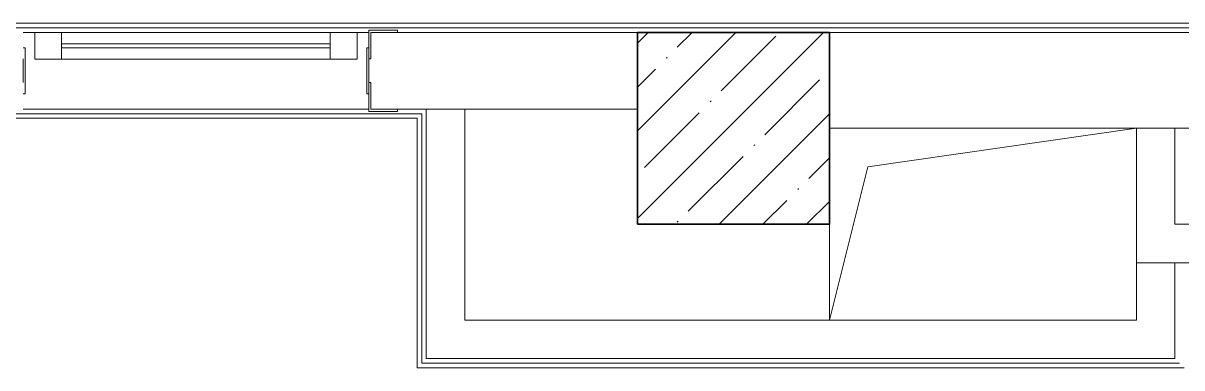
# Model space of a CAD drawing. Header units: millimetres. Extents: x 5993 to 95364, y 94667 to 143522.
# Drawn here: x 45792 to 46037.6, y 114522.3 to 114595.4 of the extents above; entities that cross this region are included whole.
import ezdxf

# ---------------------------------------------------------------- set-up
doc = ezdxf.new("R2010")
doc.units = ezdxf.units.MM
for name, color, linetype, lineweight in [('0-2', 7, 'Continuous', 9), ('Каркас_Импост', 7, 'Continuous', 13), ('Каркас_Импост-1', 7, 'Continuous', 9), ('Несущие колонны', 7, 'Continuous', 9), ('Несущие колонны-1', 7, 'Continuous', 35), ('Обобщенные модели', 7, 'Continuous', 9), ('Остекление-1', 7, 'Continuous', 9), ('Стены', 7, 'Continuous', 9), ('Стены-1', 7, 'Continuous', 13)]:
    doc.layers.add(name, color=color, linetype=linetype, lineweight=lineweight)

# ---------------------------------------------------------------- blocks, each defined once
blk = doc.blocks.new('BSC_Колонна _Прямоугольная - 500х500-V66-АИ2_01_План напольных покрытий и плинтусов 1го этажа _Часть 2_')
at = {"layer": 'Несущие колонны'}
h = blk.add_hatch(dxfattribs=at)
h.set_pattern_fill('FP_76', color=256, style=0, pattern_type=2)
h.set_pattern_definition([(45, (-52950, -7650), (-114.04925, 114.04925), []), (45, (-52835.95, -7650), (-114.04925, 114.04925), [201.613, -40.323, 3.353, -36.97])])
h.paths.add_polyline_path([(-250, -250), (250, -250), (250, 250), (-250, 250)], flags=0)
at = {"layer": 'Несущие колонны-1'}
for p, q in [((250, 250), (-250, 250)), ((-250, 250), (-250, -250)), ((250, -250), (250, 250)), ((-250, -250), (250, -250))]:
    blk.add_line(p, q, dxfattribs=at)
blk = doc.blocks.new('120_Окно_СКБ_1Ст - 120_Окно_СКБ_1Ст_классы 900x800_E30-27915984-АИ2_01_План напольных покрытий и плинтусов 1го этажа _Часть 2_')
at = {"layer": 'Каркас_Импост'}
for p, q in [((-420, 30), (-420, 100)), ((-420, 100), (-350, 100)), ((-350, 100), (-350, 30)), ((350, 30), (350, 100)), ((350, 100), (420, 100)), ((420, 100), (420, 30)), ((-350, 30), (-420, 30)), ((420, 30), (350, 30))]:
    blk.add_line(p, q, dxfattribs=at)
at = {"layer": 'Каркас_Импост-1'}
for p, q in [((420, 100), (-420, 100)), ((-420, 30), (420, 30))]:
    blk.add_line(p, q, dxfattribs=at)
at = {"layer": 'Остекление-1'}
for p, q in [((350, 70), (-350, 70)), ((350, 60), (-350, 60))]:
    blk.add_line(p, q, dxfattribs=at)
blk = doc.blocks.new('154_Стойка_СКБ_Уголок - СМ-2530_200-28213945-АИ2_01_План напольных покрытий и плинтусов 1го этажа _Часть 2_')
at = {"layer": 'Обобщенные модели'}
for p, q in [((125, 156), (125, 81)), ((200, 156), (125, 156)), ((200, 150), (200, 156)), ((131, 81), (131, 150)), ((131, 150), (200, 150)), ((125, 81), (131, 81)), ((131, 19), (125, 19)), ((125, 19), (125, -56)), ((131, -50), (131, 19)), ((125, -56), (200, -56)), ((200, -50), (131, -50)), ((200, -56), (200, -50))]:
    blk.add_line(p, q, dxfattribs=at)
blk = doc.blocks.new('Стойка_Влож_Полоса боковая - Полоса-28213942-АИ2_01_План напольных покрытий и плинтусов 1го этажа _Часть 2_')
at = {"layer": 'Обобщенные модели'}
for p, q in [((-5, 60), (0, 60)), ((-5, -60), (-5, 60)), ((0, 31), (0, -31)), ((0, -60), (-5, -60))]:
    blk.add_line(p, q, dxfattribs=at)
blk = doc.blocks.new('AR_Отверстие прямоугольное _в плите_ - AR_Отверстие прямоугольное _в плите_-30553057-АИ2_01_План напольных покрытий и плинтусов 1го этажа _Часть 2_')
at = {"layer": 'Обобщенные модели'}
for p, q in [((-300, 150), (400, 250)), ((-400, -250), (-300, 150)), ((-400, 0), (-400, -250))]:
    blk.add_line(p, q, dxfattribs=at)

msp = doc.modelspace()

# ---------------------------------------------------------------- linework, layer by layer
at = {"layer": 'Стены'}
for p, q in [((45474.54, 114595.35), (46215.24, 114595.35)), ((46215.24, 114594.37), (45474.54, 114594.37)), ((45776.68, 114576.14), (45876.47, 114576.14)), ((45875.49, 114575.17), (45777.65, 114575.17)), ((45875.49, 114522.26), (45875.49, 114575.17)), ((45876.47, 114576.14), (45876.47, 114523.23)), ((45876.47, 114523.23), (46037.14, 114523.23)), ((46038.12, 114522.26), (45875.49, 114522.26))]:
    msp.add_line(p, q, dxfattribs=at)
at = {"layer": 'Стены-1'}
for p, q in [((45794.42, 114593.4), (45791.98, 114593.4)), ((45865.24, 114593.4), (45862.79, 114593.4)), ((45922.21, 114593.4), (45871.34, 114593.4)), ((46044.31, 114593.4), (45962.91, 114593.4)), ((45791.98, 114577.12), (45865.24, 114577.12)), ((45871.34, 114577.12), (45922.21, 114577.12)), ((45885.59, 114577.12), (45877.45, 114577.12)), ((45877.45, 114577.12), (45877.45, 114532.35)), ((45885.59, 114532.35), (45885.59, 114577.12)), ((45962.91, 114573.05), (46044.31, 114573.05)), ((46036.17, 114573.05), (46028.03, 114573.05)), ((46028.03, 114573.05), (46028.03, 114544.56)), ((46036.17, 114552.7), (46036.17, 114573.05)), ((46166.4, 114552.7), (46036.17, 114552.7)), ((46036.17, 114544.56), (46028.03, 114544.56)), ((46028.03, 114544.56), (46028.03, 114532.35)), ((46028.03, 114544.56), (46036.17, 114544.56)), ((46036.17, 114524.21), (46036.17, 114544.56)), ((46036.17, 114544.56), (46207.1, 114544.56)), ((45877.45, 114532.35), (45877.45, 114524.21)), ((46028.03, 114532.35), (45885.59, 114532.35)), ((45877.45, 114524.21), (46028.03, 114524.21)), ((46028.03, 114524.21), (46036.17, 114524.21))]:
    msp.add_line(p, q, dxfattribs=at)

# ---------------------------------------------------------------- block references
at = {"layer": '0-2', "xscale": 0.08139549610658335, "yscale": 0.08139549610658335, "zscale": 0.08139549610658335}
for name, p in [('120_Окно_СКБ_1Ст - 120_Окно_СКБ_1Ст_классы 900x800_E30-27915984-АИ2_01_План напольных покрытий и плинтусов 1го этажа _Часть 2_', (45828.61, 114585.26)), ('154_Стойка_СКБ_Уголок - СМ-2530_200-28213945-АИ2_01_План напольных покрытий и плинтусов 1го этажа _Часть 2_', (45855.06, 114581.19)), ('BSC_Колонна _Прямоугольная - 500х500-V66-АИ2_01_План напольных покрытий и плинтусов 1го этажа _Часть 2_', (45942.56, 114573.05)), ('Стойка_Влож_Полоса боковая - Полоса-28213942-АИ2_01_План напольных покрытий и плинтусов 1го этажа _Часть 2_', (45865.24, 114585.26)), ('AR_Отверстие прямоугольное _в плите_ - AR_Отверстие прямоугольное _в плите_-30553057-АИ2_01_План напольных покрытий и плинтусов 1го этажа _Часть 2_', (45995.47, 114552.7))]:
    msp.add_blockref(name, p, dxfattribs=at)
at = {"layer": '0-2', "xscale": 0.08139549610658335, "yscale": 0.08139549610658335, "zscale": 0.08139549610658335, "rotation": 180}
msp.add_blockref('Стойка_Влож_Полоса боковая - Полоса-28213942-АИ2_01_План напольных покрытий и плинтусов 1го этажа _Часть 2_', (45791.98, 114585.26), dxfattribs=at)

doc.saveas('drawing.dxf')
